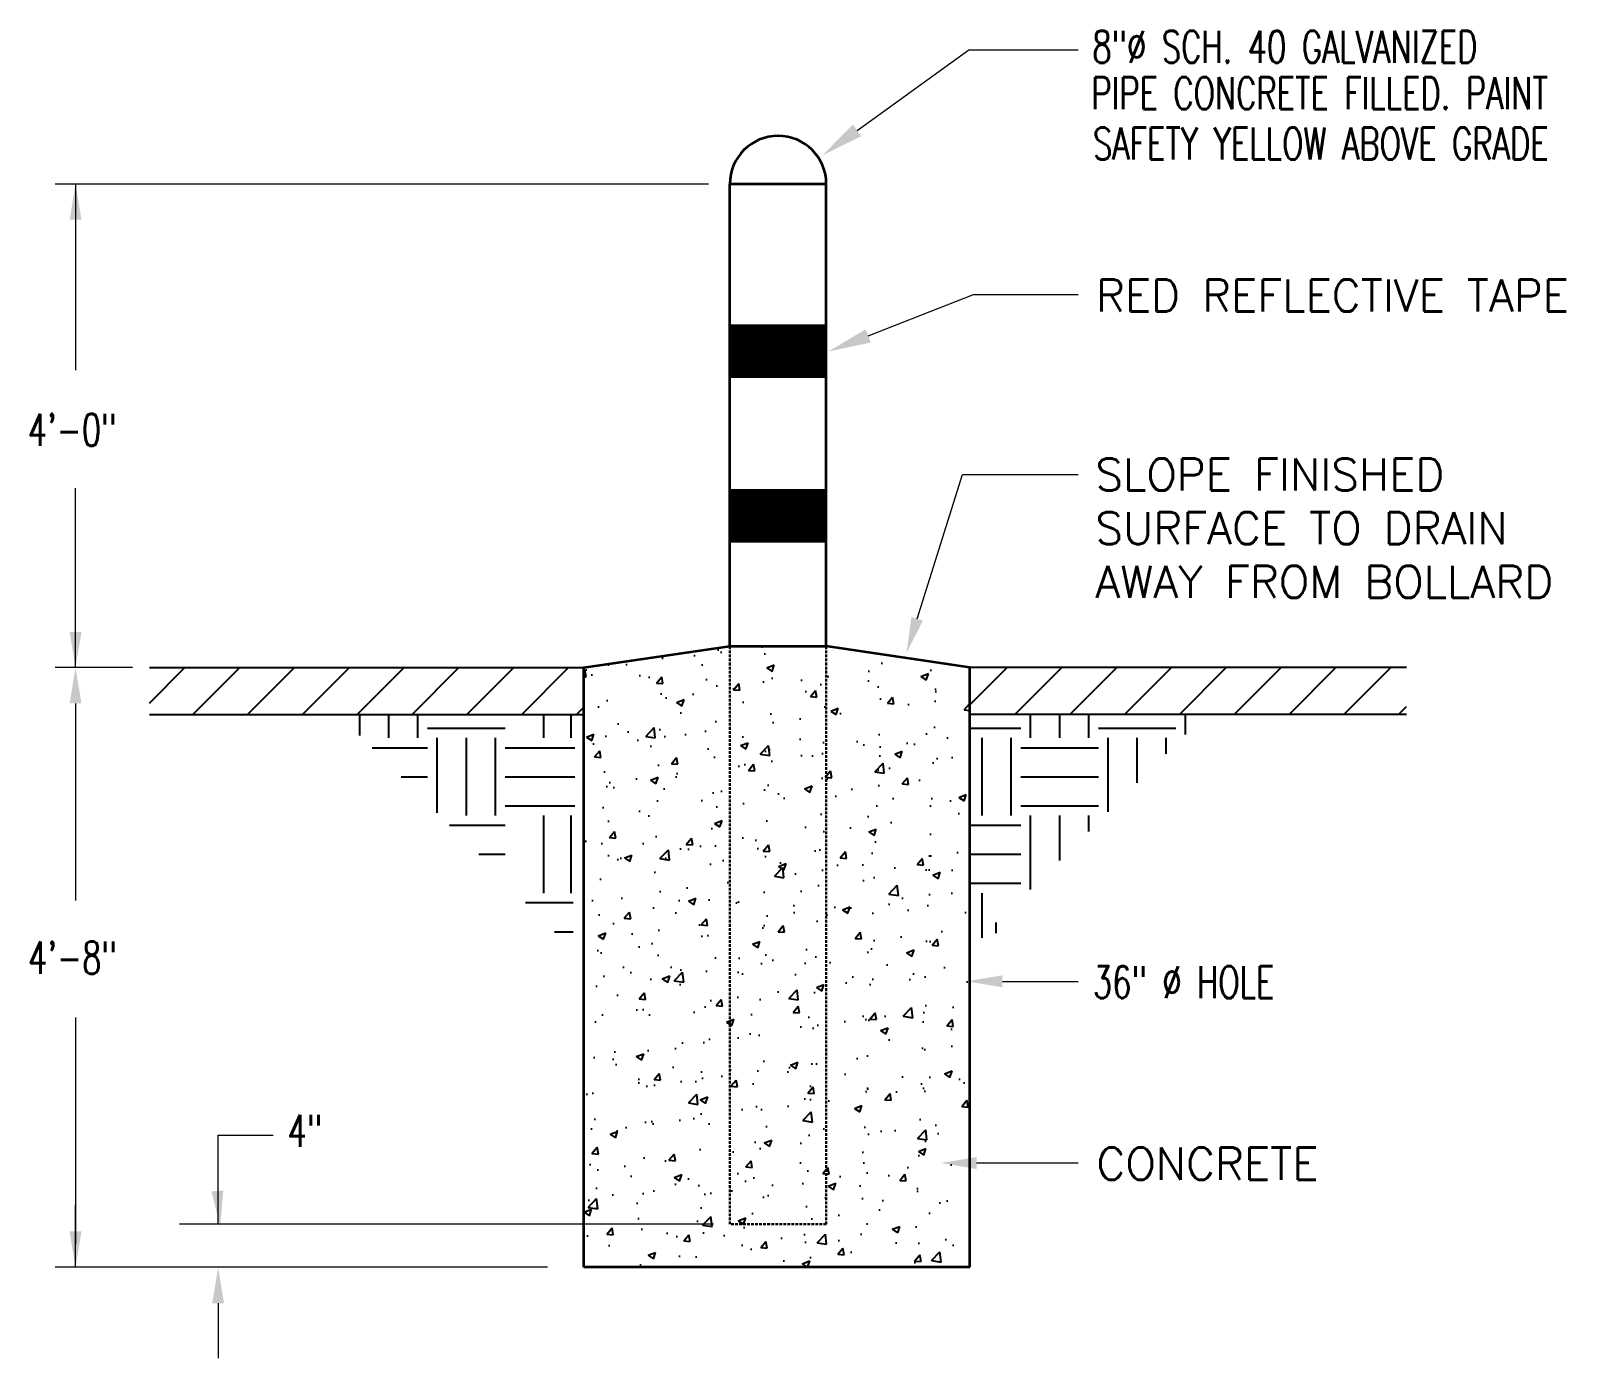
# Model space of a CAD drawing. Header units: inches. Extents: x -154 to 4403, y -620 to 1083.
# Drawn here: x 3354 to 3497.2, y 564.6 to 688.4 of the extents above; entities that cross this region are included whole.
import ezdxf

# ---------------------------------------------------------------- set-up
doc = ezdxf.new("R2010")
doc.units = ezdxf.units.IN
doc.header["$MEASUREMENT"] = 0
doc.linetypes.add('HIDDEN', pattern=[0.375, 0.25, -0.125])
for name, color, linetype in [('CONCRETE', 7, 'Continuous'), ('EX ASPHALT', 253, 'Continuous'), ('HATCH', 251, 'Continuous'), ('MH-EQPM', 7, 'Continuous'), ('MU-PART-NUMB', 7, 'Continuous')]:
    doc.layers.add(name, color=color, linetype=linetype)
doc.styles.add('RomanS', font='romans.shx')

msp = doc.modelspace()

# ---------------------------------------------------------------- hatches: boundary and pattern name
at = {"layer": 'HATCH', "linetype": 'Continuous'}
h = msp.add_hatch(dxfattribs=at)
h.set_pattern_fill('AR-CONC', color=256, style=0)
h.set_pattern_definition([(50, (3381.807, 334.242), (7.1726, -0.62752), [0.75, -8.25]), (355, (3381.807, 334.242), (-1.38751, 7.52192), [0.6, -6.6]), (100.4514, (3382.405, 334.1895), (5.7851, 6.8944), [0.6374, -7.01142]), (46.1842, (3381.807, 336.242), (10.6724, -1.6552), [1.125, -12.375]), (96.6356, (3382.696, 336.104), (9.34663, 9.74118), [0.9561, -10.51713]), (351.184, (3381.807, 336.242), (9.3466, 9.7412), [0.9, -9.9]), (21, (3382.807, 335.742), (5.96907, -4.02619), [0.75, -8.25]), (326, (3382.807, 335.742), (2.43315, 7.2515), [0.6, -6.6]), (71.4514, (3383.3045, 335.406), (8.40223, 3.2253), [0.6374, -7.01142]), (37.5, (3381.807, 334.2418), (0.121599, 3.328939), [0, -6.52, 0, -6.7, 0, -6.625]), (7.5, (3381.807, 334.242), (2.630695, 3.944117), [0, -3.82, 0, -6.37, 0, -2.525]), (327.5, (3379.577, 334.2418), (5.338224, -0.225549), [0, -2.5, 0, -7.8, 0, -10.35]), (317.5, (3378.577, 334.242), (5.83186, 1.00105), [0, -3.25, 0, -5.18, 0, -7.35])])
h.paths.add_polyline_path([(3441.59, 629.03), (3426.65, 631.03), (3420.77, 631.03), (3405.59, 629.03), (3405.59, 573.11), (3441.59, 573.11)])

# ---------------------------------------------------------------- linework, layer by layer
at = {"layer": 'CONCRETE', "lineweight": 35}
for p, q in [((3405.59, 629.03), (3419.21, 631.03)), ((3419.21, 631.03), (3428.21, 631.03)), ((3441.59, 629.03), (3428.21, 631.03)), ((3405.59, 573.11), (3405.59, 629.03)), ((3441.59, 573.11), (3441.59, 629.03)), ((3441.59, 573.11), (3405.59, 573.11))]:
    msp.add_line(p, q, dxfattribs=at)
at = {"layer": 'EX ASPHALT'}
for p, q in [((3365.11, 629.03), (3405.59, 629.03)), ((3365.11, 625.73), (3368.41, 629.03)), ((3369.15, 624.66), (3373.52, 629.03)), ((3374.26, 624.66), (3378.63, 629.03)), ((3379.37, 624.66), (3383.74, 629.03)), ((3384.48, 624.66), (3388.85, 629.03)), ((3389.59, 624.66), (3393.96, 629.03)), ((3394.7, 624.66), (3399.07, 629.03)), ((3399.81, 624.66), (3404.18, 629.03)), ((3441.59, 625.57), (3445.06, 629.03)), ((3482.3, 629.03), (3441.59, 629.03)), ((3445.8, 624.66), (3450.17, 629.03)), ((3450.91, 624.66), (3455.28, 629.03)), ((3456.02, 624.66), (3460.39, 629.03)), ((3461.13, 624.66), (3465.5, 629.03)), ((3466.24, 624.66), (3470.61, 629.03)), ((3471.35, 624.66), (3475.72, 629.03)), ((3476.46, 624.66), (3480.83, 629.03)), ((3365.11, 624.66), (3405.59, 624.66)), ((3404.92, 624.66), (3405.59, 625.34)), ((3482.3, 624.66), (3441.59, 624.66)), ((3481.56, 624.66), (3482.3, 625.4))]:
    msp.add_line(p, q, dxfattribs=at)
at = {"layer": 'HATCH'}
for p, q in [((3384.72, 622.71), (3384.72, 624.66)), ((3387.43, 622.47), (3387.43, 624.66)), ((3390.13, 622.47), (3390.13, 624.66)), ((3401.88, 622.47), (3401.88, 624.66)), ((3404.43, 622.47), (3404.43, 624.66)), ((3447.26, 622.47), (3447.26, 624.66)), ((3449.97, 622.47), (3449.97, 624.66)), ((3452.68, 622.47), (3452.68, 624.66)), ((3461.71, 622.8), (3461.71, 624.66)), ((3391.04, 623.37), (3398.26, 623.37)), ((3441.57, 623.37), (3446.35, 623.37)), ((3453.58, 623.37), (3460.81, 623.37)), ((3385.87, 621.56), (3391.04, 621.56)), ((3391.94, 615.49), (3391.94, 622.47)), ((3394.65, 615.24), (3394.65, 622.47)), ((3397.36, 615.24), (3397.36, 622.47)), ((3398.26, 621.56), (3404.77, 621.56)), ((3442.74, 615.24), (3442.74, 622.47)), ((3445.45, 615.24), (3445.45, 622.47)), ((3446.35, 621.56), (3453.58, 621.56)), ((3454.48, 615.57), (3454.48, 622.47)), ((3457.19, 618.28), (3457.19, 622.47)), ((3459.9, 620.99), (3459.9, 622.47)), ((3388.58, 618.85), (3391.04, 618.85)), ((3398.26, 618.85), (3404.77, 618.85)), ((3446.35, 618.85), (3453.58, 618.85)), ((3398.26, 616.14), (3404.77, 616.14)), ((3446.35, 616.14), (3453.58, 616.14)), ((3393.09, 614.34), (3398.26, 614.34)), ((3401.88, 608.01), (3401.88, 615.24)), ((3404.43, 608.01), (3404.43, 615.24)), ((3441.57, 614.34), (3446.35, 614.34)), ((3447.26, 608.34), (3447.26, 615.24)), ((3449.97, 611.05), (3449.97, 615.24)), ((3452.68, 613.76), (3452.68, 615.24)), ((3395.8, 611.63), (3398.26, 611.63)), ((3441.57, 611.63), (3446.35, 611.63)), ((3441.57, 608.92), (3446.35, 608.92)), ((3400.16, 607.11), (3404.61, 607.11)), ((3442.74, 603.83), (3442.74, 608.01)), ((3402.87, 604.4), (3404.61, 604.4)), ((3444.06, 604.28), (3444.06, 605.27))]:
    msp.add_line(p, q, dxfattribs=at)
at = {"layer": 'MH-EQPM', "lineweight": 35}
for p, q in [((3428.21, 674.13), (3419.21, 674.13)), ((3419.21, 631.03), (3419.21, 674.13)), ((3428.21, 631.03), (3428.21, 674.13))]:
    msp.add_line(p, q, dxfattribs=at)
at = {"layer": 'MH-EQPM', "linetype": 'HIDDEN', "lineweight": 30}
for p, q in [((3419.21, 577.12), (3419.21, 630.9)), ((3428.21, 577.12), (3428.21, 631.3)), ((3428.21, 577.12), (3419.21, 577.12))]:
    msp.add_line(p, q, dxfattribs=at)
at = {"layer": 'MH-EQPM', "const_width": 5, "flags": 128}
for points in [[(3419.21, 658.54), (3428.18, 658.54)], [(3419.21, 643.19), (3428.18, 643.19)]]:
    msp.add_lwpolyline(points, dxfattribs=at)
at = {"layer": 'MH-EQPM', "lineweight": 35}
msp.add_arc((3423.71, 674.13), 4.5, 0, 180, dxfattribs=at)
at = {"layer": 'MU-PART-NUMB', "lineweight": 15}
for p, q in [((3431.08, 679.14), (3441.51, 686.64)), ((3441.51, 686.64), (3451.68, 686.64)), ((3417.22, 674.13), (3356.31, 674.13)), ((3358.21, 674.13), (3358.21, 669)), ((3358.21, 669), (3358.21, 668.32)), ((3358.21, 668.76), (3358.21, 656.79)), ((3432.12, 659.97), (3441.93, 663.82)), ((3441.93, 663.82), (3451.68, 663.82)), ((3358.21, 634.12), (3358.21, 645.78)), ((3436.68, 633.58), (3440.91, 647.04)), ((3440.91, 647.04), (3451.68, 647.04)), ((3358.21, 634.17), (3358.21, 634.84)), ((3358.21, 629.03), (3358.21, 634.17)), ((3363.53, 629.03), (3356.31, 629.03)), ((3358.21, 625.7), (3358.21, 607.3)), ((3358.21, 596.4), (3358.21, 575.28)), ((3371.51, 582.28), (3371.51, 585.42)), ((3371.51, 585.42), (3376.64, 585.42)), ((3371.51, 577.15), (3371.51, 582.28)), ((3358.21, 578.25), (3358.21, 578.92)), ((3358.21, 573.11), (3358.21, 578.25)), ((3417.7, 577.11), (3367.91, 577.11)), ((3402.2, 573.11), (3356.31, 573.11)), ((3371.51, 569.74), (3371.51, 564.61))]:
    msp.add_line(p, q, dxfattribs=at)
for points in [[(3444.62, 599.77), (3451.68, 599.77)], [(3442.22, 582.83), (3451.68, 582.83)]]:
    msp.add_lwpolyline(points, dxfattribs=at)
msp.add_solid([(3431.47, 678.6), (3427.83, 676.8), (3430.69, 679.68)], dxfattribs=at)
at = {"layer": 'MU-PART-NUMB'}
for points in [[(3357.66, 670.8), (3358.21, 674.13), (3358.77, 670.8)], [(3432.36, 659.35), (3428.39, 658.51), (3431.87, 660.59)], [(3437.21, 633.41), (3435.68, 630.4), (3436.15, 633.75)], [(3358.77, 632.37), (3358.21, 629.03), (3357.66, 632.37)], [(3358.77, 625.7), (3358.21, 629.03), (3357.66, 625.7)], [(3444.62, 599.22), (3441.29, 599.77), (3444.62, 600.33)], [(3442.22, 582.27), (3438.89, 582.83), (3442.22, 583.38)], [(3371.99, 580.27), (3371.7, 576.9), (3370.88, 580.18)], [(3358.77, 576.45), (3358.21, 573.11), (3357.66, 576.45)], [(3370.95, 569.74), (3371.51, 573.08), (3372.06, 569.74)]]:
    msp.add_solid(points, dxfattribs=at)

# ---------------------------------------------------------------- texts
at = {"layer": 'MU-PART-NUMB', "lineweight": 20, "style": 'RomanS', "width": 0.7}
for s, p in [('8"%%C SCH. 40 GALVANIZED ', (3453.01, 685.44)), ('PIPE CONCRETE FILLED. PAINT', (3452.92, 681.11)), ('SAFETY YELLOW ABOVE GRADE', (3453.07, 676.41)), ('4\'-0"', (3353.76, 649.71)), ('4\'-8"', (3353.79, 600.48)), ('36" ∅ HOLE', (3453.06, 598.2)), ('4"', (3377.98, 584.33))]:
    msp.add_text(s, height=3, dxfattribs=at).set_placement(p)
at = {"layer": 'MU-PART-NUMB', "lineweight": 20, "char_height": 3, "attachment_point": 1, "style": 'RomanS'}
for s, insert in [('RED REFLECTIVE TAPE', (3453.35, 665.24)), ('\\A1;SLOPE FINISHED\\PSURFACE TO DRAIN\\PAWAY FROM BOLLARD', (3453.3, 648.54)), ('CONCRETE', (3453.4, 584.27))]:
    msp.add_mtext(s, dxfattribs=dict(at, insert=insert))

doc.saveas('drawing.dxf')
